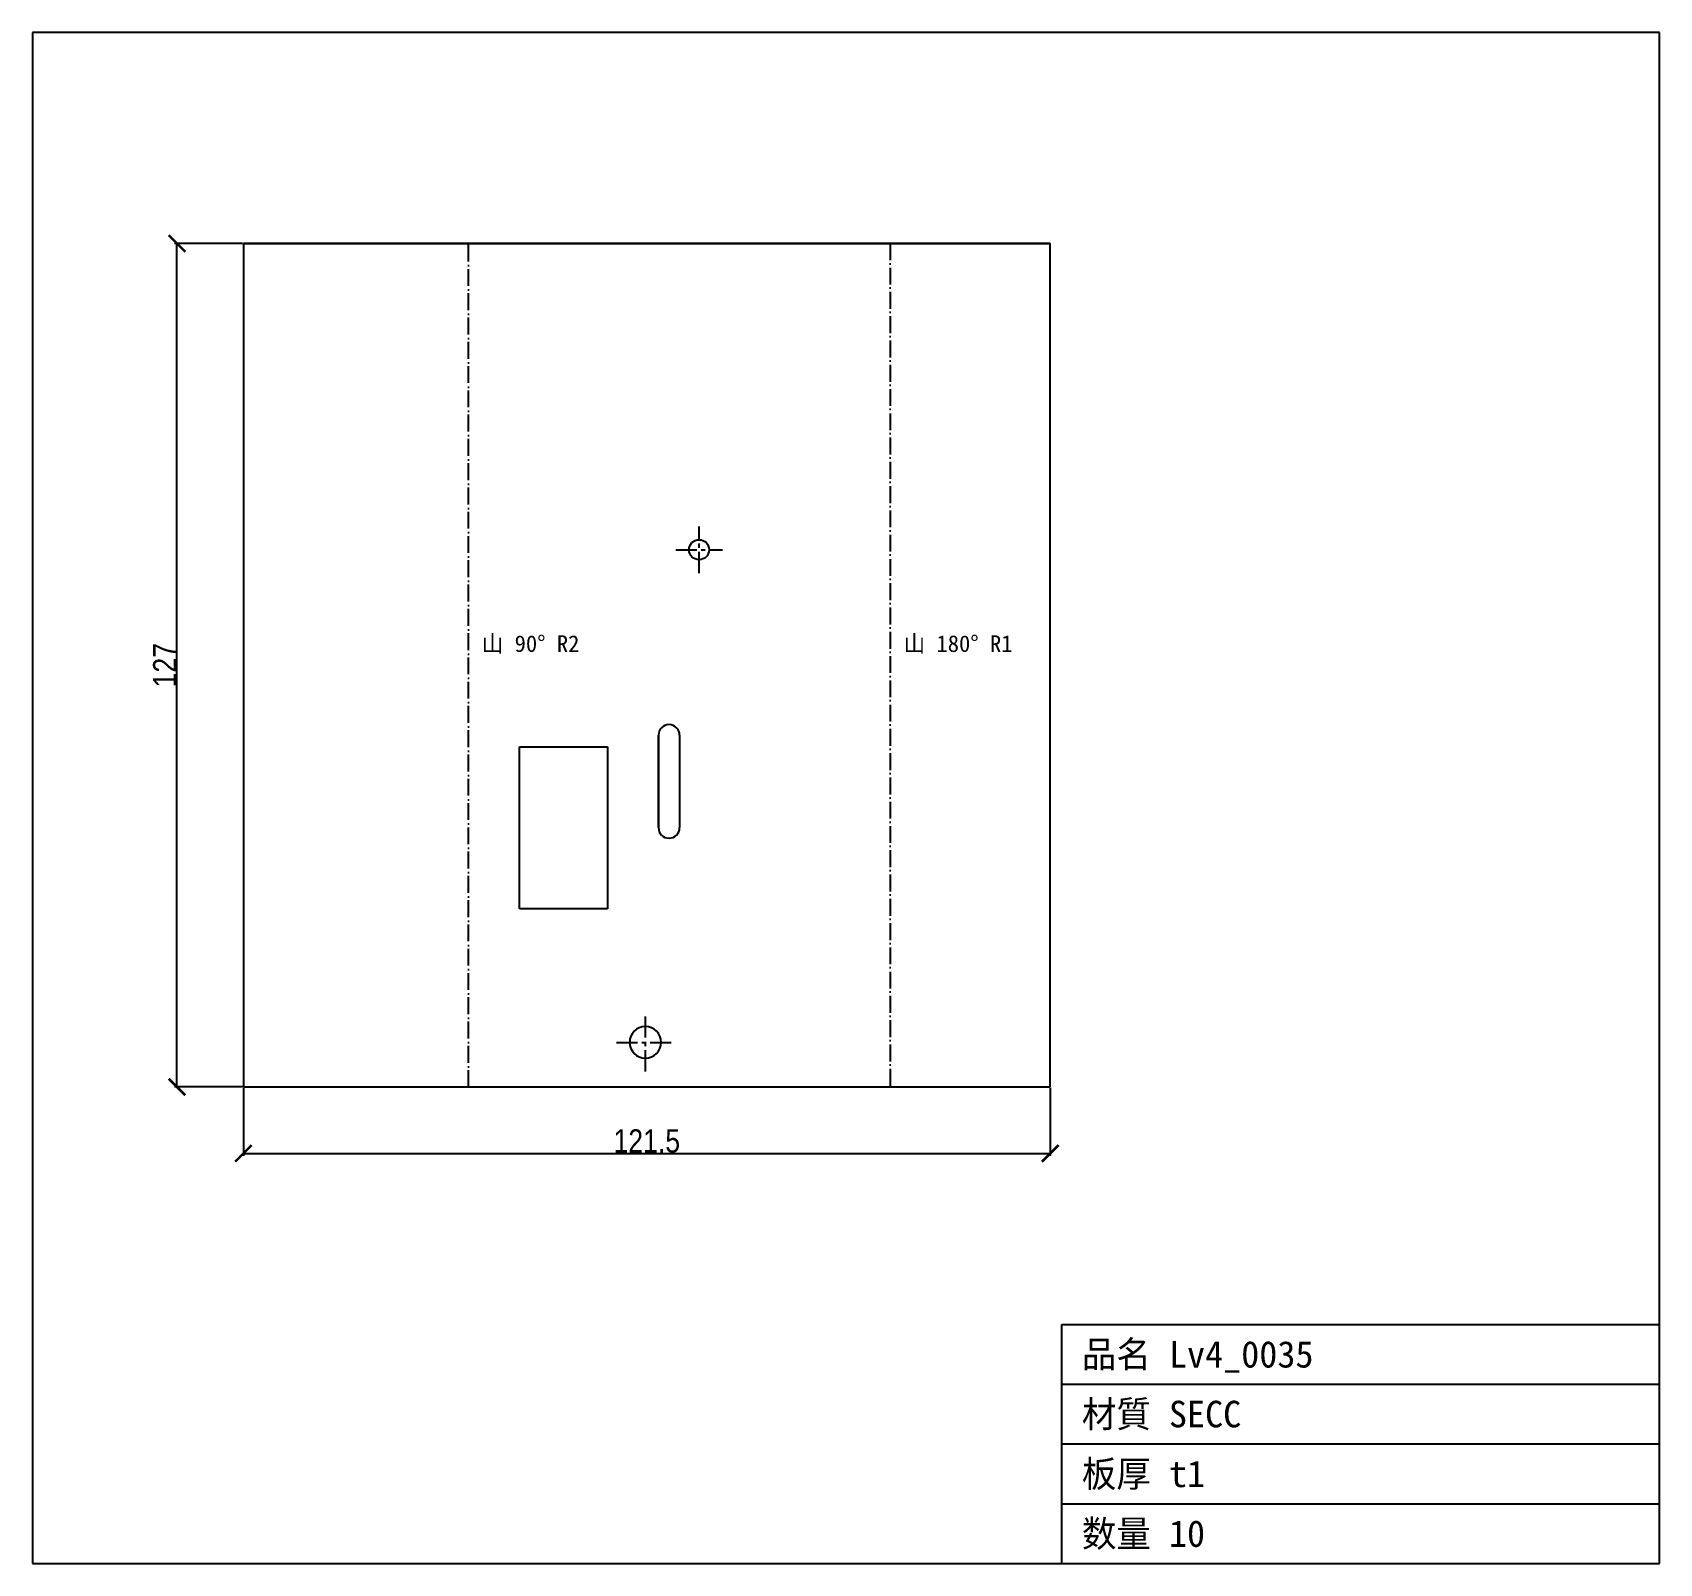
# Model space of a CAD drawing. Header units: millimetres. Extents: x -68 to 177, y -72 to 159.
import ezdxf

# ---------------------------------------------------------------- set-up
doc = ezdxf.new("R2010")
doc.units = ezdxf.units.MM
doc.linetypes.add('CENTER', pattern=[5.08, 3.175, -0.635, 0.635, -0.635])
doc.linetypes.add('DASHDOT', pattern=[3.556, 2.54, -0.508, 0, -0.508])
for name, color, linetype in [('13', 7, 'Continuous'), ('14', 7, 'Continuous'), ('17', 7, 'Continuous'), ('3', 7, 'Continuous'), ('4', 7, 'Continuous'), ('6', 7, 'Continuous')]:
    doc.layers.add(name, color=color, linetype=linetype)
doc.styles.add('OpenSansCondensed-Light', font='OpenSansCondensed-Light.ttf')
doc.dimstyles.new('EZDXF', dxfattribs={"dimtxt": 0.25, "dimasz": 0.175, "dimexe": 0.375, "dimexo": 0.125, "dimgap": 0.1, "dimtad": 1, "dimlfac": 100, "dimzin": 12, "dimdsep": 46, "dimtxsty": 'OpenSansCondensed-Light', "dimblk": 'ARCHTICK', "dimcen": 2.5, "dimazin": 3, "dimtfac": 0.5, "dimtmove": 2, "dimatfit": 3})

# ---------------------------------------------------------------- blocks, each defined once
blk = doc.blocks.new('HOLE_D3_02')
blk.add_circle((0, 0), 1.51)
blk = doc.blocks.new('_ARCHTICK')
at = {"color": 0, "linetype": 'BYBLOCK', "const_width": 0.15}
blk.add_lwpolyline([(-0.5, -0.5), (0.5, 0.5)], dxfattribs=at)

msp = doc.modelspace()

# ---------------------------------------------------------------- linework, layer by layer
at = {"layer": '13', "color": 7, "linetype": 'CONTINUOUS'}
for p, q in [((-35.86, 127.04), (-35.86, 0)), ((85.66, 127.04), (-35.86, 127.04)), ((-35.86, 127.04), (85.66, 127.04)), ((85.66, 0), (85.66, 127.04)), ((26.66, 39.06), (26.67, 52.98)), ((26.66, 52.98), (26.66, 39.06)), ((29.84, 52.98), (29.84, 49.2)), ((5.71, 38.74), (5.71, 51.25)), ((5.71, 51.25), (18.97, 51.25)), ((18.97, 51.25), (18.97, 40.75)), ((29.84, 49.2), (29.84, 47.82)), ((29.84, 47.82), (29.84, 39.06)), ((18.97, 40.75), (18.97, 33.17)), ((5.71, 26.84), (5.71, 38.74)), ((18.97, 33.17), (18.97, 32.3)), ((18.97, 32.3), (18.97, 26.84)), ((18.97, 26.84), (5.71, 26.84)), ((-35.86, 0), (23.9, 0)), ((23.9, 0), (85.66, 0))]:
    msp.add_line(p, q, dxfattribs=at)
for centre, radius, start, end in [((28.25, 52.98), 1.59, 0, 180), ((28.25, 39.06), 1.59, 180, 0), ((24.69, 6.72), 2.37, 0, 180), ((24.69, 6.72), 2.37, 180, 0)]:
    msp.add_arc(centre, radius, start, end, dxfattribs=at)
at = {"layer": '3', "color": 7, "linetype": 'CONTINUOUS'}
for p, q in [((177.42, 158.8), (-67.62, 158.8)), ((-67.62, 158.8), (-67.62, -71.76)), ((177.42, -71.76), (177.42, 158.8)), ((87.42, -71.76), (87.42, -35.76)), ((87.42, -35.76), (177.42, -35.76)), ((87.42, -44.76), (177.42, -44.76)), ((87.42, -53.76), (177.42, -53.76)), ((87.42, -62.76), (177.42, -62.76)), ((-67.62, -71.76), (177.42, -71.76))]:
    msp.add_line(p, q, dxfattribs=at)
at = {"layer": '4', "color": 1, "linetype": 'CENTER'}
for p, q in [((32.77, 77.4), (32.77, 84.42)), ((29.26, 80.91), (36.28, 80.91)), ((24.69, 2.35), (24.69, 11.09)), ((20.32, 6.72), (29.06, 6.72))]:
    msp.add_line(p, q, dxfattribs=at)
at = {"layer": '6', "color": 1, "linetype": 'DASHDOT'}
for p, q in [((-1.96, 0), (-1.96, 127.04)), ((61.57, 127.04), (61.57, 0))]:
    msp.add_line(p, q, dxfattribs=at)

# ---------------------------------------------------------------- block references
at = {"layer": '13', "color": 7, "linetype": 'CONTINUOUS'}
msp.add_blockref('HOLE_D3_02', (32.77, 80.91), dxfattribs=at)

# ---------------------------------------------------------------- texts
at = {"layer": '17', "color": 2}
for s, height, p in [('山 90° R2', 2.5, (0.04, 65.52)), ('山 180° R1', 2.5, (63.57, 65.52)), ('品名 Lv4_0035', 4, (90.42, -42.26)), ('材質 SECC', 4, (90.42, -51.26)), ('板厚 t1', 4, (90.42, -60.26)), ('数量 10', 4, (90.42, -69.26))]:
    msp.add_text(s, height=height, dxfattribs=at).set_placement(p)

# ---------------------------------------------------------------- dimensions: what is measured, and where the dimension line sits
at = {"layer": '14', "color": 2}
msp.add_linear_dim(base=(-45.86, 0), p1=(-35.86, 0), p2=(-35.86, 127.04), angle=90, dimstyle='EZDXF', override={"dimtxt": 3.5, "dimasz": 2.5, "dimdec": 1, "dimlfac": 1}, dxfattribs=at).render()
msp.add_linear_dim(base=(-35.86, -10), p1=(-35.86, 0), p2=(85.66, 0), dimstyle='EZDXF', override={"dimtxt": 3.5, "dimasz": 2.5, "dimdec": 1, "dimlfac": 1}, dxfattribs=at).render()

doc.saveas('drawing.dxf')
